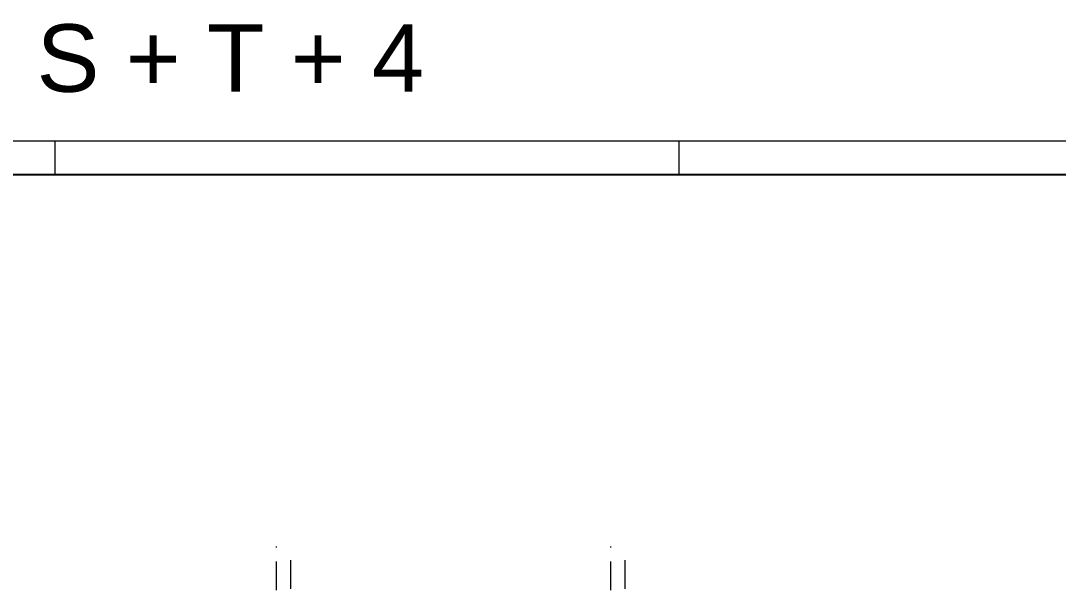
# Model space of a CAD drawing. Header units: millimetres. Extents: x 1865 to 2133, y 1062 to 1142.
# Drawn here: x 1879.64 to 1902.7, y 1129.83 to 1142.47 of the extents above; entities that cross this region are included whole.
import ezdxf

# ---------------------------------------------------------------- set-up
doc = ezdxf.new("R2010")
doc.units = ezdxf.units.MM
doc.linetypes.add('DASHDOT', pattern=[25.4, 12.7, -6.35, 0, -6.35])
doc.layers.add('Cota', color=7, linetype='Continuous', lineweight=9)
doc.styles.get("Standard").update_dxf_attribs({"font": 'arial.ttf'})

msp = doc.modelspace()

# ---------------------------------------------------------------- linework, layer by layer
at = {"color": 7, "linetype": 'Continuous', "lineweight": 20}
msp.add_line((1949.7758, 1139.7943), (1865.7758, 1139.7943), dxfattribs=at)
msp.add_line((1949.0258, 1139.0443), (1866.5258, 1139.0443))
for points in [[(1880.4008, 1139.0443), (1880.4008, 1139.7943)], [(1894.2758, 1139.0443), (1894.2758, 1139.7943)]]:
    msp.add_lwpolyline(points, dxfattribs=at)
at = {"linetype": 'DASHDOT', "lineweight": 9, "ltscale": 0.05}
for points in [[(1885.3258, 1109.2563), (1885.3258, 1130.7808)], [(1885.6416, 1129.8375), (1885.6416, 1130.7808)], [(1892.7598, 1109.2563), (1892.7598, 1130.7808)], [(1893.0755, 1129.8375), (1893.0755, 1130.7808)]]:
    msp.add_lwpolyline(points, dxfattribs=at)

# ---------------------------------------------------------------- texts
at = {"layer": 'Cota', "color": 6, "lineweight": 30, "insert": (1867.8778, 1142.3913), "char_height": 1.5, "attachment_point": 1}
msp.add_mtext_dynamic_manual_height_columns('Pavimentos: S + T + 4', width=21.391344, gutter_width=12.5, heights=[0], dxfattribs=at)

doc.saveas('drawing.dxf')
